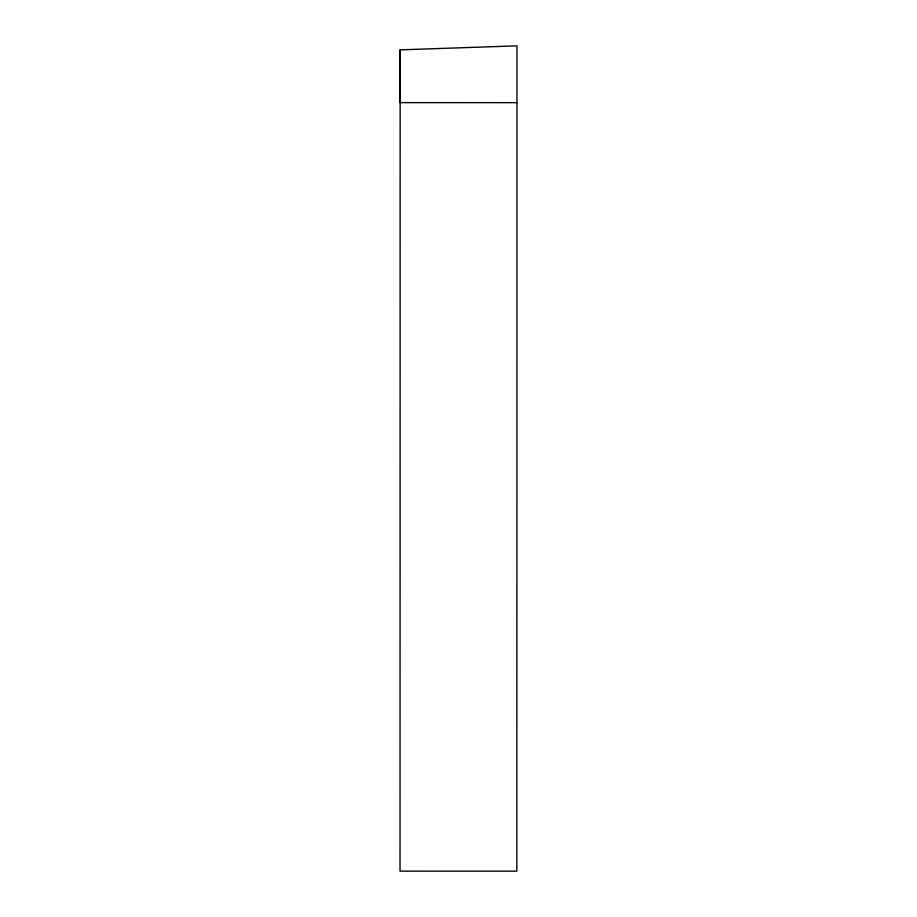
<?xml version="1.0" encoding="UTF-8"?>
<svg xmlns="http://www.w3.org/2000/svg" width="917" height="917" viewBox="0 0 917 917"><rect width="100%" height="100%" fill="white"/><g stroke="black" fill="none" stroke-linecap="round" stroke-linejoin="round"><path stroke-width="1.38" d="M400.156 49.862L400.03 871.127L516.856 871.15L516.97 45.85L400.156 49.862L400.156 102.635L516.97 102.658"/></g></svg>
